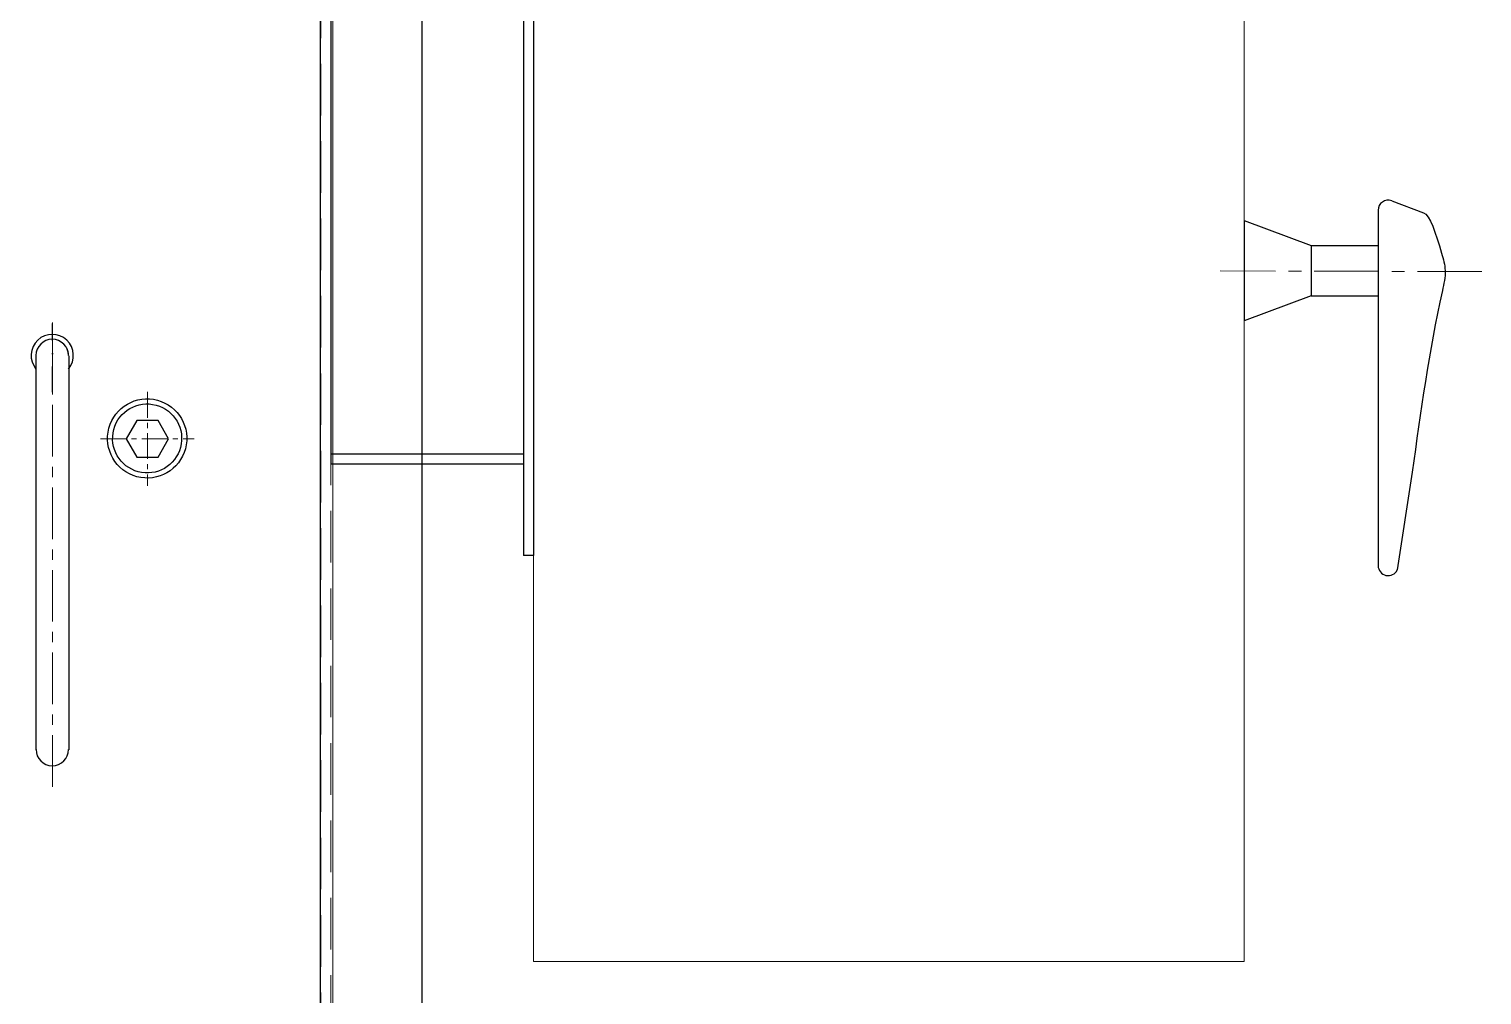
# Model space of a CAD drawing. Header units: millimetres. Extents: x -41310 to 13905, y 1865 to 89610.
# Drawn here: x 11167 to 11882, y 6547 to 7022 of the extents above; entities that cross this region are included whole.
import ezdxf

# ---------------------------------------------------------------- set-up
doc = ezdxf.new("R2010")
doc.units = ezdxf.units.MM
for name, pattern in [('CENTERX2', [101.6, 63.5, -12.7, 12.7, -12.7]), ('DASHDOT', [25.4, 12.7, -6.35, 0, -6.35]), ('DASHED', [19.05, 12.7, -6.35])]:
    doc.linetypes.add(name, pattern=pattern)
doc.layers.get('0').update_dxf_attribs({"color": 1, "linetype": 'DASHDOT'})
for name, color, linetype in [('01粗实线', 7, 'Continuous'), ('1', 4, 'Continuous'), ('细线', 1, 'Continuous')]:
    doc.layers.add(name, color=color, linetype=linetype)
for name, color, linetype, lineweight in [('04细虚线', 6, 'DASHED', 20), ('1轮廓实线层', 7, 'Continuous', 0), ('2虚线层', 6, 'DASHED', 35), ('点画线', 1, 'CENTERX2', 20), ('点画线1', 4, 'CENTERX2', 20)]:
    doc.layers.add(name, color=color, linetype=linetype, lineweight=lineweight)

# ---------------------------------------------------------------- blocks, each defined once
blk = doc.blocks.new('A$C5193172F')
at = {"layer": '细线', "color": 4, "linetype": 'ByBlock', "lineweight": -3, "ltscale": 0.5}
for p, q in [((66, 179.91), (66, 4.96)), ((72.69, 184.54), (88.33, 178.68)), ((0, 174.97), (33, 162.59)), ((0, 174.97), (0, 125.47)), ((33, 162.59), (66, 162.59)), ((33, 162.59), (33, 137.84)), ((33, 137.84), (0, 125.47)), ((33, 137.84), (66, 137.84)), ((82.78, 50.95), (75.43, 2.85))]:
    blk.add_line(p, q, dxfattribs=at)
for centre, start, end in [((70.95, 179.91), 69.44395, 180), ((70.95, 4.96), 180, 334.79888)]:
    blk.add_arc(centre, 4.95, start, end, dxfattribs=at)
blk.add_open_spline([(88.33, 178.68), (91.39, 177.89), (95.35, 165.72), (99.8, 149.83), (91.48, 113.64), (86.9, 80.66), (82.78, 50.95)], degree=3, knots=[0, 0, 0, 0, 18.13568, 23.4185, 29.461457, 84.380033, 84.380033, 84.380033, 84.380033], dxfattribs=at)

msp = doc.modelspace()

# ---------------------------------------------------------------- linework, layer by layer
at = {"extrusion": (-0.004685, -0.017452, 0.999837)}
msp.add_line((11178.4, 6843.52, -50.37), (11178.4, 6877.44, -49.78), dxfattribs=at)
at = {"layer": '01粗实线', "ltscale": 2, "extrusion": (-0.022136, -0.022135, 0.99951)}
for p, q in [((11415.47, 6763.08, 171.55), (11415.41, 7442.98, 183.41)), ((11315.42, 7397.99, 182.16), (11315.46, 6808.08, 171.86))]:
    msp.add_line(p, q, dxfattribs=at)
at = {"layer": '01粗实线', "ltscale": 2, "extrusion": (-0.004685, -0.017452, 0.999837)}
for p, q in [((11410.42, 7392.99, 182.52), (11410.46, 6813.08, 172.4)), ((11360.52, 6143.18, 160.47), (11360.42, 7343, 181.41)), ((11310.51, 6193.17, 161.11), (11310.42, 7293, 180.3)), ((11410.46, 6813.08, 172.4), (11315.46, 6813.08, 171.95)), ((11410.46, 6813.08, 172.4), (11410.47, 6763.08, 171.52)), ((11410.46, 6808.08, 172.31), (11315.46, 6808.08, 171.86)), ((11415.47, 6763.08, 171.55), (11410.47, 6763.08, 171.52))]:
    msp.add_line(p, q, dxfattribs=at)
at = {"layer": '04细虚线', "ltscale": 2, "extrusion": (-0.004685, -0.017452, 0.999837)}
msp.add_line((11315.52, 6188.17, 161.04), (11315.42, 7298, 180.41), dxfattribs=at)
at = {"layer": '1', "extrusion": (-0.004685, -0.017452, 0.999837)}
for p, q in [((11170.41, 6667.49, -53.48), (11170.39, 6861.42, -50.1)), ((11186.41, 6861.42, -50.02), (11186.42, 6667.49, -53.41)), ((11219.93, 6829.65, -50.42), (11214.69, 6820.59, -50.6)), ((11230.39, 6829.65, -50.37), (11219.93, 6829.65, -50.42)), ((11235.62, 6820.59, -50.5), (11230.39, 6829.65, -50.37)), ((11214.69, 6820.59, -50.6), (11219.93, 6811.53, -50.74)), ((11230.39, 6811.53, -50.69), (11235.62, 6820.59, -50.5)), ((11219.93, 6811.53, -50.74), (11230.39, 6811.53, -50.69))]:
    msp.add_line(p, q, dxfattribs=at)
at = {"layer": '1', "lineweight": -3, "ltscale": 3, "extrusion": (-0.004685, -0.017452, 0.999837)}
for radius in [19.5, 17]:
    msp.add_circle((9072.77, 9495.4, -222.18), radius, dxfattribs=at)
at = {"layer": '1', "extrusion": (-0.004685, -0.017452, 0.999837)}
for centre, radius, start, end in [((9017.03, 9522.71, -222.18), 10.41, 335.28748, 234.77269), ((9017.03, 9522.71, -222.18), 8.01, 15.03008, 195.03008), ((9017.03, 9522.71, -222.18), 8.01, 15.03008, 41.65398), ((9067.33, 9335.39, -222.18), 8.01, 195.03008, 15.03008)]:
    msp.add_arc(centre, radius, start, end, dxfattribs=at)
at = {"layer": '1轮廓实线层', "ltscale": 2, "extrusion": (-0.004685, -0.017452, 0.999837)}
for p, q in [((11316.4, 7534.97, 184.56), (11316.53, 5989.2, 157.57)), ((11360.42, 7343, 181.41), (11360.54, 5908.21, 156.37))]:
    msp.add_line(p, q, dxfattribs=at)
msp.add_lwpolyline([(9323.35, 9300.06), (9661.38, 9390.82), (9485.03, 10047.56), (9147.01, 9956.8)], close=True, dxfattribs=at)
at = {"layer": '2虚线层', "ltscale": 2, "extrusion": (-0.004685, -0.017452, 0.999837)}
msp.add_line((11310.53, 5989.2, 157.55), (11310.4, 7534.97, 184.53), dxfattribs=at)
at = {"layer": '点画线', "ltscale": 0.4, "extrusion": (-0.004685, -0.017452, 0.999837)}
msp.add_line((11178.42, 6649.31, -53.76), (11178.4, 6881.16, -49.72), dxfattribs=at)
at = {"layer": '点画线1', "color": 1, "ltscale": 0.5, "extrusion": (-0.004685, -0.017452, 0.999837)}
msp.add_line((11882.47, 6902.94, 176.18), (11753.46, 6903.23, 175.58), dxfattribs=at)
at = {"layer": '点画线1', "color": 1, "ltscale": 0.2, "extrusion": (-0.004685, -0.017452, 0.999837)}
for p, q in [((11225.16, 6843.68, -50.15), (11225.16, 6797.51, -50.96)), ((11202.07, 6820.59, -50.66), (11248.25, 6820.59, -50.45))]:
    msp.add_line(p, q, dxfattribs=at)

# ---------------------------------------------------------------- block references
at = {"layer": '细线', "color": 4, "linetype": 'ByBlock', "lineweight": -3, "ltscale": 0.5, "extrusion": (-0.004685, -0.017452, 0.999837), "rotation": 15.03008309191163}
msp.add_blockref('A$C5193172F', (9612.12, 9574.25), dxfattribs=at)

doc.saveas('drawing.dxf')
